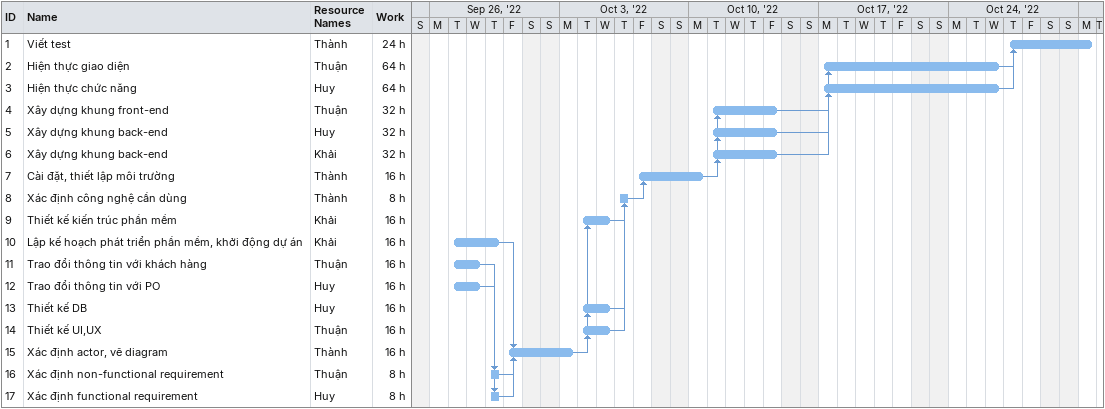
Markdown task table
| ID | Task | Start | Finish | Predecessors | Resources | Work (h) |
|---|---|---|---|---|---|---|
| 1 | Viết test | 2022-10-27 | 2022-10-31 | 3, 2 | Thành | 24 |
| 2 | Hiện thực giao diện | 2022-10-17 | 2022-10-26 | 4 | Thuận | 64 |
| 3 | Hiện thực chức năng | 2022-10-17 | 2022-10-26 | 6, 5 | Huy | 64 |
| 4 | Xây dựng khung front-end | 2022-10-11 | 2022-10-14 | 7 | Thuận | 32 |
| 5 | Xây dựng khung back-end | 2022-10-11 | 2022-10-14 | 7 | Huy | 32 |
| 6 | Xây dựng khung back-end | 2022-10-11 | 2022-10-14 | 7 | Khải | 32 |
| 7 | Cài đặt, thiết lập môi trường | 2022-10-07 | 2022-10-10 | 8 | Thành | 16 |
| 8 | Xác định công nghệ cần dùng | 2022-10-06 | 2022-10-06 | 14, 13, 9 | Thành | 8 |
| 9 | Thiết kế kiến trúc phần mềm | 2022-10-04 | 2022-10-05 | 15 | Khải | 16 |
| 10 | Lập kế hoạch phát triển phần mềm, khởi động dự án | 2022-09-27 | 2022-09-29 |  | Khải | 16 |
| 11 | Trao đổi thông tin với khách hàng | 2022-09-27 | 2022-09-28 |  | Thuận | 16 |
| 12 | Trao đổi thông tin với PO | 2022-09-27 | 2022-09-28 |  | Huy | 16 |
| 13 | Thiết kế DB | 2022-10-04 | 2022-10-05 | 15 | Huy | 16 |
| 14 | Thiết kế UI,UX | 2022-10-04 | 2022-10-05 | 15 | Thuận | 16 |
| 15 | Xác định actor, vẽ diagram | 2022-09-30 | 2022-10-03 | 17, 16, 10 | Thành | 16 |
| 16 | Xác định non-functional requirement | 2022-09-29 | 2022-09-29 | 12, 11 | Thuận | 8 |
| 17 | Xác định functional requirement | 2022-09-29 | 2022-09-29 | 12, 11 | Huy | 8 |
